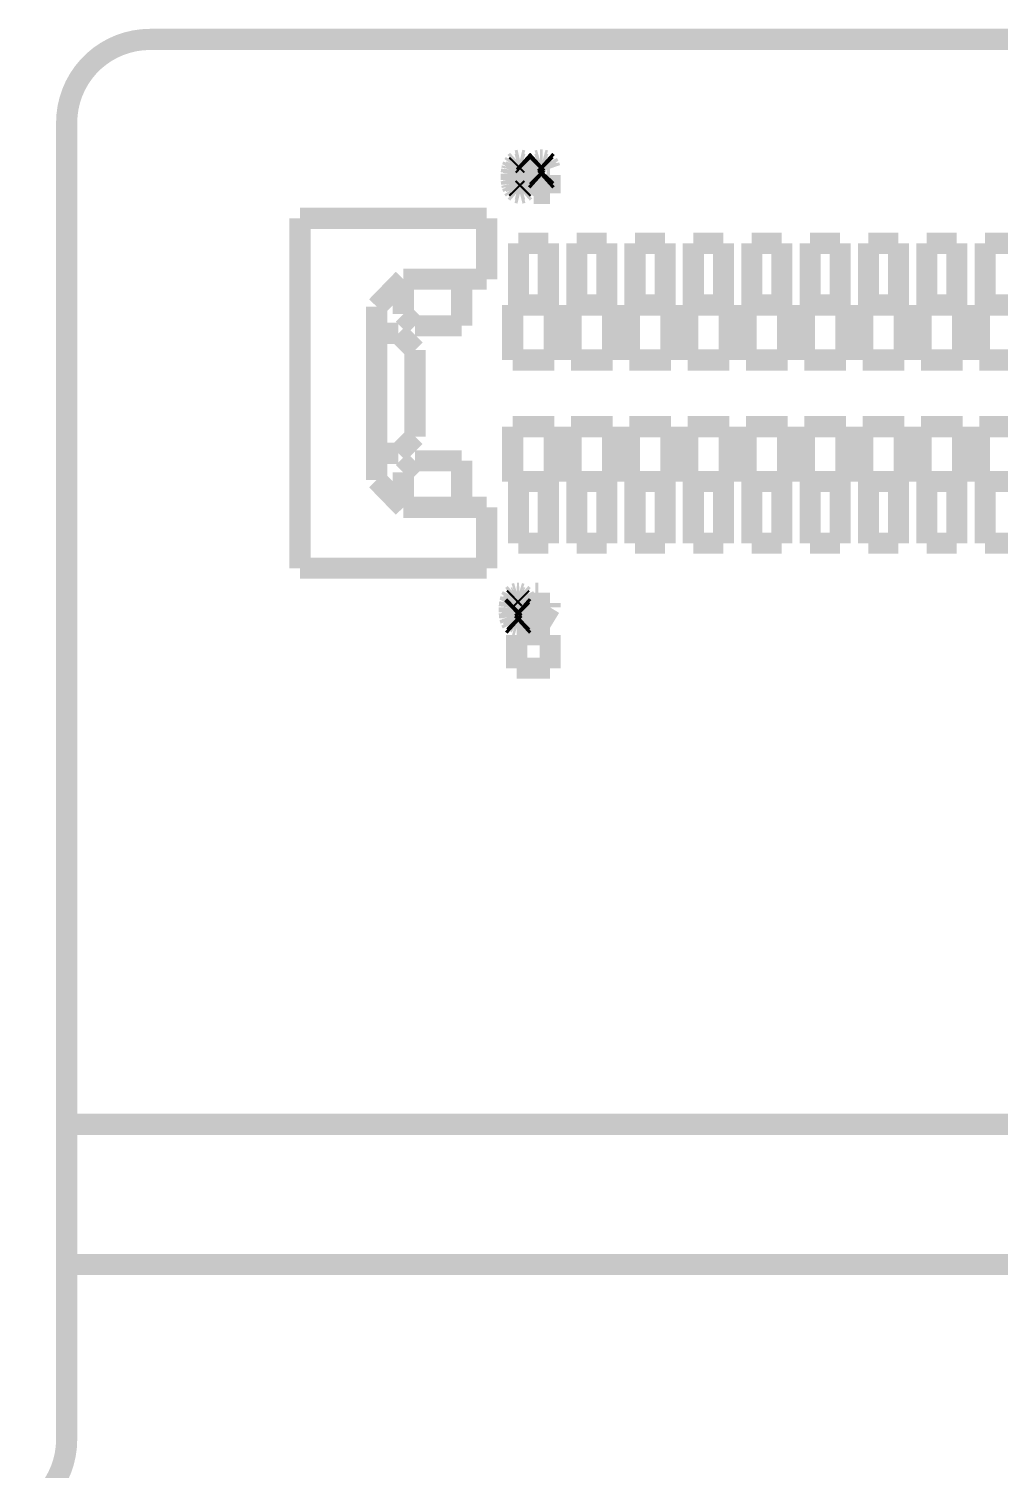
# Model space of a CAD drawing. Header units: millimetres. Extents: x 0 to 442, y 0 to 314.
# Drawn here: x 177.71 to 183.54, y 137.65 to 146.3 of the extents above; entities that cross this region are included whole.
import ezdxf

# ---------------------------------------------------------------- set-up
doc = ezdxf.new("R2010")
doc.units = ezdxf.units.MM
doc.header["$LTSCALE"] = 23.1
doc.layers.get('0').update_dxf_attribs({"linetype": 'CONTINUOUS'})

msp = doc.modelspace()

# ---------------------------------------------------------------- linework, layer by layer
at = {"const_width": 0.127}
for points in [[(178.4387, 146.24, 0.414219), (177.9386, 145.7398)], [(177.7752, 137.4671, 0.211225), (177.9386, 137.8369)]]:
    msp.add_lwpolyline(points, format="xyb", dxfattribs=at)
for points in [[(191.4387, 146.24), (178.4387, 146.24)], [(177.9386, 145.7398), (177.9386, 137.8369)], [(180.6081, 145.4564), (180.6053, 145.435)], [(180.6053, 145.435), (180.6081, 145.4564)], [(180.6111, 145.4691), (180.6081, 145.4564)], [(180.6081, 145.4564), (180.6111, 145.4691)], [(180.617, 145.4861), (180.6111, 145.4691)], [(180.6111, 145.4691), (180.617, 145.4861)], [(180.6256, 145.4988), (180.617, 145.4861)], [(180.617, 145.4861), (180.6256, 145.4988)], [(180.6228, 145.4564), (180.6198, 145.4307)], [(180.6228, 145.4564), (180.6198, 145.4307)], [(180.6345, 145.4818), (180.6228, 145.4564)], [(180.6345, 145.4818), (180.6228, 145.4564)], [(180.6404, 145.5118), (180.6256, 145.4988)], [(180.6256, 145.4988), (180.6404, 145.5118)], [(180.6431, 145.4904), (180.6345, 145.4818)], [(180.6431, 145.4904), (180.6345, 145.4818)], [(180.6579, 145.5158), (180.6404, 145.5118)], [(180.6404, 145.5118), (180.6579, 145.5158)], [(180.6579, 145.4947), (180.6431, 145.4904)], [(180.6579, 145.4947), (180.6431, 145.4904)], [(180.6754, 145.5118), (180.6579, 145.5158)], [(180.6579, 145.5158), (180.6754, 145.5118)], [(180.6724, 145.4904), (180.6579, 145.4947)], [(180.6724, 145.4904), (180.6579, 145.4947)], [(180.6812, 145.4818), (180.6724, 145.4904)], [(180.6812, 145.4818), (180.6724, 145.4904)], [(180.6754, 145.5118), (180.6899, 145.4988)], [(180.6899, 145.4988), (180.6754, 145.5118)], [(180.6927, 145.4564), (180.6812, 145.4818)], [(180.6927, 145.4564), (180.6812, 145.4818)], [(180.6899, 145.4988), (180.6985, 145.4861)], [(180.6985, 145.4861), (180.6899, 145.4988)], [(180.6957, 145.4307), (180.6927, 145.4564)], [(180.6957, 145.4307), (180.6927, 145.4564)], [(180.6985, 145.4861), (180.7044, 145.4691)], [(180.7044, 145.4691), (180.6985, 145.4861)], [(180.7074, 145.4564), (180.7044, 145.4691)], [(180.7044, 145.4691), (180.7074, 145.4564)], [(180.7102, 145.435), (180.7074, 145.4564)], [(180.7074, 145.4564), (180.7102, 145.435)], [(180.7394, 145.4818), (180.7336, 145.4604)], [(180.7336, 145.4604), (180.7394, 145.4818)], [(180.7336, 145.4604), (180.7336, 145.4434)], [(180.7336, 145.4434), (180.7336, 145.4604)], [(180.7483, 145.4988), (180.7394, 145.4818)], [(180.7394, 145.4818), (180.7483, 145.4988)], [(180.7628, 145.5118), (180.7483, 145.4988)], [(180.7483, 145.4988), (180.7628, 145.5118)], [(180.7511, 145.4691), (180.7483, 145.4564)], [(180.7483, 145.4564), (180.7511, 145.4691)], [(180.7483, 145.4564), (180.7483, 145.4477)], [(180.7483, 145.4477), (180.7483, 145.4564)], [(180.7569, 145.4818), (180.7511, 145.4691)], [(180.7511, 145.4691), (180.7569, 145.4818)], [(180.7658, 145.4904), (180.7569, 145.4818)], [(180.7569, 145.4818), (180.7658, 145.4904)], [(180.7773, 145.5158), (180.7628, 145.5118)], [(180.7628, 145.5118), (180.7773, 145.5158)], [(180.7773, 145.4947), (180.7658, 145.4904)], [(180.7658, 145.4904), (180.7773, 145.4947)], [(180.7948, 145.5158), (180.7773, 145.5158)], [(180.7773, 145.5158), (180.7948, 145.5158)], [(180.7948, 145.4947), (180.7773, 145.4947)], [(180.7773, 145.4947), (180.7948, 145.4947)], [(180.8095, 145.5118), (180.7948, 145.5158)], [(180.7948, 145.5158), (180.8095, 145.5118)], [(180.7948, 145.4947), (180.8065, 145.4904)], [(180.8065, 145.4904), (180.7948, 145.4947)], [(180.8065, 145.4904), (180.8154, 145.4818)], [(180.8154, 145.4818), (180.8065, 145.4904)], [(180.8095, 145.5118), (180.824, 145.4988)], [(180.824, 145.4988), (180.8095, 145.5118)], [(180.8154, 145.4818), (180.8212, 145.4648)], [(180.8212, 145.4648), (180.8154, 145.4818)], [(180.8387, 145.4648), (180.8212, 145.4648)], [(180.8212, 145.4648), (180.8387, 145.4648)], [(180.824, 145.4988), (180.8329, 145.4818)], [(180.8329, 145.4818), (180.824, 145.4988)], [(180.8329, 145.4818), (180.8387, 145.4648)], [(180.8387, 145.4648), (180.8329, 145.4818)], [(180.6053, 145.435), (180.6053, 145.3967)], [(180.6053, 145.3967), (180.6053, 145.435)], [(180.6081, 145.3754), (180.6053, 145.3967)], [(180.6053, 145.3967), (180.6081, 145.3754)], [(180.6111, 145.3627), (180.6081, 145.3754)], [(180.6081, 145.3754), (180.6111, 145.3627)], [(180.6198, 145.4307), (180.6198, 145.401)], [(180.6198, 145.4307), (180.6198, 145.401)], [(180.6198, 145.401), (180.6228, 145.3754)], [(180.6198, 145.401), (180.6228, 145.3754)], [(180.6228, 145.3754), (180.6345, 145.35)], [(180.6228, 145.3754), (180.6345, 145.35)], [(180.6812, 145.35), (180.6927, 145.3754)], [(180.6812, 145.35), (180.6927, 145.3754)], [(180.6927, 145.3754), (180.6957, 145.401)], [(180.6927, 145.3754), (180.6957, 145.401)], [(180.6957, 145.401), (180.6957, 145.4307)], [(180.6957, 145.401), (180.6957, 145.4307)], [(180.7074, 145.3754), (180.7044, 145.3627)], [(180.7044, 145.3627), (180.7074, 145.3754)], [(180.7102, 145.3967), (180.7074, 145.3754)], [(180.7074, 145.3754), (180.7102, 145.3967)], [(180.7102, 145.435), (180.7102, 145.3967)], [(180.7102, 145.3967), (180.7102, 145.435)], [(180.7394, 145.4223), (180.7336, 145.4434)], [(180.7336, 145.4434), (180.7394, 145.4223)], [(180.7394, 145.4223), (180.7483, 145.4053)], [(180.7483, 145.4053), (180.7394, 145.4223)], [(180.7511, 145.435), (180.7483, 145.4477)], [(180.7483, 145.4477), (180.7511, 145.435)], [(180.7483, 145.4053), (180.7628, 145.3924)], [(180.7628, 145.3924), (180.7483, 145.4053)], [(180.7511, 145.435), (180.7569, 145.4223)], [(180.7569, 145.4223), (180.7511, 145.435)], [(180.7569, 145.4223), (180.7658, 145.4137)], [(180.7658, 145.4137), (180.7569, 145.4223)], [(180.7773, 145.3883), (180.7628, 145.3924)], [(180.7628, 145.3924), (180.7773, 145.3883)], [(180.7658, 145.4137), (180.7773, 145.4094)], [(180.7773, 145.4094), (180.7658, 145.4137)], [(180.7948, 145.4094), (180.7773, 145.4094)], [(180.7773, 145.4094), (180.7948, 145.4094)], [(180.7948, 145.3883), (180.7773, 145.3883)], [(180.7773, 145.3883), (180.7948, 145.3883)], [(180.8065, 145.4137), (180.7948, 145.4094)], [(180.7948, 145.4094), (180.8065, 145.4137)], [(180.8095, 145.3924), (180.7948, 145.3883)], [(180.7948, 145.3883), (180.8095, 145.3924)], [(180.8182, 145.4264), (180.8065, 145.4137)], [(180.8065, 145.4137), (180.8182, 145.4264)], [(180.824, 145.4053), (180.8095, 145.3924)], [(180.8095, 145.3924), (180.824, 145.4053)], [(180.8387, 145.4264), (180.8182, 145.4264)], [(180.8182, 145.4264), (180.8387, 145.4264)], [(180.824, 145.4053), (180.824, 145.3373)], [(180.824, 145.3373), (180.824, 145.4053)], [(180.8387, 145.4264), (180.8387, 145.3159)], [(180.8387, 145.3159), (180.8387, 145.4264)], [(180.617, 145.3456), (180.6111, 145.3627)], [(180.6111, 145.3627), (180.617, 145.3456)], [(180.617, 145.3456), (180.6256, 145.3329)], [(180.6256, 145.3329), (180.617, 145.3456)], [(180.6256, 145.3329), (180.6404, 145.3202)], [(180.6404, 145.3202), (180.6256, 145.3329)], [(180.6345, 145.35), (180.6431, 145.3413)], [(180.6345, 145.35), (180.6431, 145.3413)], [(180.6579, 145.3159), (180.6404, 145.3202)], [(180.6404, 145.3202), (180.6579, 145.3159)], [(180.6431, 145.3413), (180.6579, 145.3373)], [(180.6431, 145.3413), (180.6579, 145.3373)], [(180.6579, 145.3373), (180.6724, 145.3413)], [(180.6579, 145.3373), (180.6724, 145.3413)], [(180.6754, 145.3202), (180.6579, 145.3159)], [(180.6579, 145.3159), (180.6754, 145.3202)], [(180.6724, 145.3413), (180.6812, 145.35)], [(180.6724, 145.3413), (180.6812, 145.35)], [(180.6899, 145.3329), (180.6754, 145.3202)], [(180.6754, 145.3202), (180.6899, 145.3329)], [(180.6985, 145.3456), (180.6899, 145.3329)], [(180.6899, 145.3329), (180.6985, 145.3456)], [(180.7044, 145.3627), (180.6985, 145.3456)], [(180.6985, 145.3456), (180.7044, 145.3627)], [(180.7394, 145.3373), (180.7394, 145.3159)], [(180.7394, 145.3159), (180.7394, 145.3373)], [(180.824, 145.3373), (180.7394, 145.3373)], [(180.7394, 145.3373), (180.824, 145.3373)], [(180.8387, 145.3159), (180.7394, 145.3159)], [(180.7394, 145.3159), (180.8387, 145.3159)], [(179.3386, 145.1658), (179.3386, 143.066)], [(179.3386, 145.1658), (179.3386, 143.066)], [(180.4587, 145.1658), (179.3386, 145.1658)], [(180.4587, 145.1658), (179.3386, 145.1658)], [(180.4587, 144.8008), (180.4587, 145.1658)], [(180.4587, 144.8008), (180.4587, 145.1658)], [(180.6487, 145.0159), (180.6487, 144.6459)], [(180.6487, 145.0159), (180.6487, 144.6459)], [(180.8286, 145.0159), (180.6487, 145.0159)], [(180.8286, 145.0159), (180.6487, 145.0159)], [(180.8286, 144.6459), (180.8286, 145.0159)], [(180.8286, 144.6459), (180.8286, 145.0159)], [(180.9988, 145.0159), (180.9988, 144.6459)], [(180.9988, 145.0159), (180.9988, 144.6459)], [(181.1786, 145.0159), (180.9988, 145.0159)], [(181.1786, 145.0159), (180.9988, 145.0159)], [(181.1786, 144.6459), (181.1786, 145.0159)], [(181.1786, 144.6459), (181.1786, 145.0159)], [(181.3485, 145.0159), (181.3485, 144.6459)], [(181.3485, 145.0159), (181.3485, 144.6459)], [(181.5286, 145.0159), (181.3485, 145.0159)], [(181.5286, 145.0159), (181.3485, 145.0159)], [(181.5286, 144.6459), (181.5286, 145.0159)], [(181.5286, 144.6459), (181.5286, 145.0159)], [(181.6985, 145.0159), (181.6985, 144.6459)], [(181.6985, 145.0159), (181.6985, 144.6459)], [(181.8786, 145.0159), (181.6985, 145.0159)], [(181.8786, 145.0159), (181.6985, 145.0159)], [(181.8786, 144.6459), (181.8786, 145.0159)], [(181.8786, 144.6459), (181.8786, 145.0159)], [(182.0485, 145.0159), (182.0485, 144.6459)], [(182.0485, 145.0159), (182.0485, 144.6459)], [(182.2286, 145.0159), (182.0485, 145.0159)], [(182.2286, 145.0159), (182.0485, 145.0159)], [(182.2286, 144.6459), (182.2286, 145.0159)], [(182.2286, 144.6459), (182.2286, 145.0159)], [(182.3985, 145.0159), (182.3985, 144.6459)], [(182.3985, 145.0159), (182.3985, 144.6459)], [(182.5786, 145.0159), (182.3985, 145.0159)], [(182.5786, 145.0159), (182.3985, 145.0159)], [(182.5786, 144.6459), (182.5786, 145.0159)], [(182.5786, 144.6459), (182.5786, 145.0159)], [(182.7486, 145.0159), (182.7486, 144.6459)], [(182.7486, 145.0159), (182.7486, 144.6459)], [(182.9286, 145.0159), (182.7486, 145.0159)], [(182.9286, 145.0159), (182.7486, 145.0159)], [(182.9286, 144.6459), (182.9286, 145.0159)], [(182.9286, 144.6459), (182.9286, 145.0159)], [(183.0986, 145.0159), (183.0986, 144.6459)], [(183.0986, 145.0159), (183.0986, 144.6459)], [(183.2787, 145.0159), (183.0986, 145.0159)], [(183.2787, 145.0159), (183.0986, 145.0159)], [(183.2787, 144.6459), (183.2787, 145.0159)], [(183.2787, 144.6459), (183.2787, 145.0159)], [(183.4486, 145.0159), (183.4486, 144.6459)], [(183.4486, 145.0159), (183.4486, 144.6459)], [(183.6287, 145.0159), (183.4486, 145.0159)], [(183.6287, 145.0159), (183.4486, 145.0159)], [(179.7986, 144.636), (179.9586, 144.8008)], [(179.7986, 144.636), (179.9586, 144.8008)], [(179.9586, 144.8008), (179.9586, 144.591)], [(179.9586, 144.8008), (179.9586, 144.591)], [(180.3086, 144.8008), (179.9586, 144.8008)], [(179.9586, 144.8008), (180.4587, 144.8008)], [(180.3086, 144.5209), (180.3086, 144.8008)], [(180.3086, 144.5209), (180.3086, 144.8008)], [(180.3086, 144.8008), (180.4587, 144.8008)], [(179.7986, 143.5958), (179.7986, 144.636)], [(179.7986, 144.4759), (179.7986, 144.636)], [(179.9586, 144.591), (180.0287, 144.5209)], [(179.9586, 144.591), (180.0287, 144.5209)], [(180.6137, 144.6459), (180.6137, 144.3159)], [(180.6137, 144.6459), (180.6137, 144.3159)], [(180.8636, 144.6459), (180.6137, 144.6459)], [(180.6487, 144.6459), (180.6137, 144.6459)], [(180.6487, 144.6459), (180.8286, 144.6459)], [(180.8636, 144.6459), (180.8286, 144.6459)], [(180.8636, 144.3159), (180.8636, 144.6459)], [(180.8636, 144.3159), (180.8636, 144.6459)], [(180.9637, 144.6459), (180.9637, 144.3159)], [(180.9637, 144.6459), (180.9637, 144.3159)], [(181.2136, 144.6459), (180.9637, 144.6459)], [(180.9988, 144.6459), (180.9637, 144.6459)], [(180.9988, 144.6459), (181.1786, 144.6459)], [(181.2136, 144.6459), (181.1786, 144.6459)], [(181.2136, 144.3159), (181.2136, 144.6459)], [(181.2136, 144.3159), (181.2136, 144.6459)], [(181.3137, 144.6459), (181.3137, 144.3159)], [(181.3137, 144.6459), (181.3137, 144.3159)], [(181.5636, 144.6459), (181.3137, 144.6459)], [(181.3485, 144.6459), (181.3137, 144.6459)], [(181.3485, 144.6459), (181.5286, 144.6459)], [(181.5636, 144.6459), (181.5286, 144.6459)], [(181.5636, 144.3159), (181.5636, 144.6459)], [(181.5636, 144.3159), (181.5636, 144.6459)], [(181.6637, 144.6459), (181.6637, 144.3159)], [(181.6637, 144.6459), (181.6637, 144.3159)], [(181.9137, 144.6459), (181.6637, 144.6459)], [(181.6985, 144.6459), (181.6637, 144.6459)], [(181.6985, 144.6459), (181.8786, 144.6459)], [(181.9137, 144.6459), (181.8786, 144.6459)], [(181.9137, 144.3159), (181.9137, 144.6459)], [(181.9137, 144.3159), (181.9137, 144.6459)], [(182.0137, 144.6459), (182.0137, 144.3159)], [(182.0137, 144.6459), (182.0137, 144.3159)], [(182.2637, 144.6459), (182.0137, 144.6459)], [(182.0485, 144.6459), (182.0137, 144.6459)], [(182.0485, 144.6459), (182.2286, 144.6459)], [(182.2637, 144.6459), (182.2286, 144.6459)], [(182.2637, 144.3159), (182.2637, 144.6459)], [(182.2637, 144.3159), (182.2637, 144.6459)], [(182.3637, 144.6459), (182.3637, 144.3159)], [(182.3637, 144.6459), (182.3637, 144.3159)], [(182.6137, 144.6459), (182.3637, 144.6459)], [(182.3985, 144.6459), (182.3637, 144.6459)], [(182.3985, 144.6459), (182.5786, 144.6459)], [(182.6137, 144.6459), (182.5786, 144.6459)], [(182.6137, 144.3159), (182.6137, 144.6459)], [(182.6137, 144.3159), (182.6137, 144.6459)], [(182.7135, 144.6459), (182.7135, 144.3159)], [(182.7135, 144.6459), (182.7135, 144.3159)], [(182.9637, 144.6459), (182.7135, 144.6459)], [(182.7486, 144.6459), (182.7135, 144.6459)], [(182.7486, 144.6459), (182.9286, 144.6459)], [(182.9637, 144.6459), (182.9286, 144.6459)], [(182.9637, 144.3159), (182.9637, 144.6459)], [(182.9637, 144.3159), (182.9637, 144.6459)], [(183.0635, 144.6459), (183.0635, 144.3159)], [(183.0635, 144.6459), (183.0635, 144.3159)], [(183.3137, 144.6459), (183.0635, 144.6459)], [(183.0986, 144.6459), (183.0635, 144.6459)], [(183.0986, 144.6459), (183.2787, 144.6459)], [(183.3137, 144.6459), (183.2787, 144.6459)], [(183.3137, 144.3159), (183.3137, 144.6459)], [(183.3137, 144.3159), (183.3137, 144.6459)], [(183.4135, 144.6459), (183.4135, 144.3159)], [(183.4135, 144.6459), (183.4135, 144.3159)], [(183.6637, 144.6459), (183.4135, 144.6459)], [(183.4486, 144.6459), (183.4135, 144.6459)], [(183.4486, 144.6459), (183.6287, 144.6459)], [(180.0287, 144.5209), (180.3086, 144.5209)], [(180.0287, 144.5209), (180.3086, 144.5209)], [(179.7986, 143.7558), (179.7986, 144.4759)], [(179.9286, 144.4759), (179.7986, 144.4759)], [(179.9286, 144.4759), (179.7986, 144.4759)], [(180.0287, 144.3759), (179.9286, 144.4759)], [(180.0287, 144.3759), (179.9286, 144.4759)], [(180.0287, 143.8559), (180.0287, 144.3759)], [(180.0287, 143.8559), (180.0287, 144.3759)], [(180.6137, 144.3159), (180.8636, 144.3159)], [(180.6137, 144.3159), (180.8636, 144.3159)], [(180.9637, 144.3159), (181.2136, 144.3159)], [(180.9637, 144.3159), (181.2136, 144.3159)], [(181.3137, 144.3159), (181.5636, 144.3159)], [(181.3137, 144.3159), (181.5636, 144.3159)], [(181.6637, 144.3159), (181.9137, 144.3159)], [(181.6637, 144.3159), (181.9137, 144.3159)], [(182.0137, 144.3159), (182.2637, 144.3159)], [(182.0137, 144.3159), (182.2637, 144.3159)], [(182.3637, 144.3159), (182.6137, 144.3159)], [(182.3637, 144.3159), (182.6137, 144.3159)], [(182.7135, 144.3159), (182.9637, 144.3159)], [(182.7135, 144.3159), (182.9637, 144.3159)], [(183.0635, 144.3159), (183.3137, 144.3159)], [(183.0635, 144.3159), (183.3137, 144.3159)], [(183.4135, 144.3159), (183.6637, 144.3159)], [(183.4135, 144.3159), (183.6637, 144.3159)], [(180.6137, 143.9159), (180.6137, 143.5859)], [(180.6137, 143.9159), (180.6137, 143.5859)], [(180.8636, 143.9159), (180.6137, 143.9159)], [(180.8636, 143.9159), (180.6137, 143.9159)], [(180.8636, 143.5859), (180.8636, 143.9159)], [(180.8636, 143.5859), (180.8636, 143.9159)], [(180.9637, 143.9159), (180.9637, 143.5859)], [(180.9637, 143.9159), (180.9637, 143.5859)], [(181.2136, 143.9159), (180.9637, 143.9159)], [(181.2136, 143.9159), (180.9637, 143.9159)], [(181.2136, 143.5859), (181.2136, 143.9159)], [(181.2136, 143.5859), (181.2136, 143.9159)], [(181.3137, 143.9159), (181.3137, 143.5859)], [(181.3137, 143.9159), (181.3137, 143.5859)], [(181.5636, 143.9159), (181.3137, 143.9159)], [(181.5636, 143.9159), (181.3137, 143.9159)], [(181.5636, 143.5859), (181.5636, 143.9159)], [(181.5636, 143.5859), (181.5636, 143.9159)], [(181.6637, 143.9159), (181.6637, 143.5859)], [(181.6637, 143.9159), (181.6637, 143.5859)], [(181.9137, 143.9159), (181.6637, 143.9159)], [(181.9137, 143.9159), (181.6637, 143.9159)], [(181.9137, 143.5859), (181.9137, 143.9159)], [(181.9137, 143.5859), (181.9137, 143.9159)], [(182.0137, 143.9159), (182.0137, 143.5859)], [(182.0137, 143.9159), (182.0137, 143.5859)], [(182.2637, 143.9159), (182.0137, 143.9159)], [(182.2637, 143.9159), (182.0137, 143.9159)], [(182.2637, 143.5859), (182.2637, 143.9159)], [(182.2637, 143.5859), (182.2637, 143.9159)], [(182.3637, 143.9159), (182.3637, 143.5859)], [(182.3637, 143.9159), (182.3637, 143.5859)], [(182.6137, 143.9159), (182.3637, 143.9159)], [(182.6137, 143.9159), (182.3637, 143.9159)], [(182.6137, 143.5859), (182.6137, 143.9159)], [(182.6137, 143.5859), (182.6137, 143.9159)], [(182.7135, 143.9159), (182.7135, 143.5859)], [(182.7135, 143.9159), (182.7135, 143.5859)], [(182.9637, 143.9159), (182.7135, 143.9159)], [(182.9637, 143.9159), (182.7135, 143.9159)], [(182.9637, 143.5859), (182.9637, 143.9159)], [(182.9637, 143.5859), (182.9637, 143.9159)], [(183.0635, 143.9159), (183.0635, 143.5859)], [(183.0635, 143.9159), (183.0635, 143.5859)], [(183.3137, 143.9159), (183.0635, 143.9159)], [(183.3137, 143.9159), (183.0635, 143.9159)], [(183.3137, 143.5859), (183.3137, 143.9159)], [(183.3137, 143.5859), (183.3137, 143.9159)], [(183.4135, 143.9159), (183.4135, 143.5859)], [(183.4135, 143.9159), (183.4135, 143.5859)], [(183.6637, 143.9159), (183.4135, 143.9159)], [(183.6637, 143.9159), (183.4135, 143.9159)], [(179.9286, 143.7558), (180.0287, 143.8559)], [(179.9286, 143.7558), (180.0287, 143.8559)], [(179.7986, 143.5958), (179.7986, 143.7558)], [(179.7986, 143.7558), (179.9286, 143.7558)], [(179.7986, 143.7558), (179.9286, 143.7558)], [(179.9586, 143.6408), (180.0287, 143.7109)], [(179.9586, 143.6408), (180.0287, 143.7109)], [(179.9586, 143.431), (179.9586, 143.6408)], [(179.9586, 143.431), (179.9586, 143.6408)], [(180.0287, 143.7109), (180.3086, 143.7109)], [(180.0287, 143.7109), (180.3086, 143.7109)], [(180.3086, 143.7109), (180.3086, 143.431)], [(180.3086, 143.7109), (180.3086, 143.431)], [(179.9586, 143.431), (179.7986, 143.5958)], [(179.9586, 143.431), (179.7986, 143.5958)], [(180.6137, 143.5859), (180.6487, 143.5859)], [(180.6137, 143.5859), (180.8636, 143.5859)], [(180.6487, 143.5859), (180.6487, 143.2158)], [(180.6487, 143.5859), (180.6487, 143.2158)], [(180.6487, 143.5859), (180.8286, 143.5859)], [(180.8286, 143.2158), (180.8286, 143.5859)], [(180.8286, 143.2158), (180.8286, 143.5859)], [(180.8286, 143.5859), (180.8636, 143.5859)], [(180.9637, 143.5859), (180.9988, 143.5859)], [(180.9637, 143.5859), (181.2136, 143.5859)], [(180.9988, 143.5859), (180.9988, 143.2158)], [(180.9988, 143.5859), (180.9988, 143.2158)], [(180.9988, 143.5859), (181.1786, 143.5859)], [(181.1786, 143.2158), (181.1786, 143.5859)], [(181.1786, 143.2158), (181.1786, 143.5859)], [(181.1786, 143.5859), (181.2136, 143.5859)], [(181.3137, 143.5859), (181.3485, 143.5859)], [(181.3137, 143.5859), (181.5636, 143.5859)], [(181.3485, 143.5859), (181.3485, 143.2158)], [(181.3485, 143.5859), (181.3485, 143.2158)], [(181.3485, 143.5859), (181.5286, 143.5859)], [(181.5286, 143.2158), (181.5286, 143.5859)], [(181.5286, 143.2158), (181.5286, 143.5859)], [(181.5286, 143.5859), (181.5636, 143.5859)], [(181.6637, 143.5859), (181.6985, 143.5859)], [(181.6637, 143.5859), (181.9137, 143.5859)], [(181.6985, 143.5859), (181.6985, 143.2158)], [(181.6985, 143.5859), (181.6985, 143.2158)], [(181.6985, 143.5859), (181.8786, 143.5859)], [(181.8786, 143.2158), (181.8786, 143.5859)], [(181.8786, 143.2158), (181.8786, 143.5859)], [(181.8786, 143.5859), (181.9137, 143.5859)], [(182.0137, 143.5859), (182.0485, 143.5859)], [(182.0137, 143.5859), (182.2637, 143.5859)], [(182.0485, 143.5859), (182.0485, 143.2158)], [(182.0485, 143.5859), (182.0485, 143.2158)], [(182.0485, 143.5859), (182.2286, 143.5859)], [(182.2286, 143.2158), (182.2286, 143.5859)], [(182.2286, 143.2158), (182.2286, 143.5859)], [(182.2286, 143.5859), (182.2637, 143.5859)], [(182.3637, 143.5859), (182.3985, 143.5859)], [(182.3637, 143.5859), (182.6137, 143.5859)], [(182.3985, 143.5859), (182.3985, 143.2158)], [(182.3985, 143.5859), (182.3985, 143.2158)], [(182.3985, 143.5859), (182.5786, 143.5859)], [(182.5786, 143.2158), (182.5786, 143.5859)], [(182.5786, 143.2158), (182.5786, 143.5859)], [(182.5786, 143.5859), (182.6137, 143.5859)], [(182.7135, 143.5859), (182.7486, 143.5859)], [(182.7135, 143.5859), (182.9637, 143.5859)], [(182.7486, 143.5859), (182.7486, 143.2158)], [(182.7486, 143.5859), (182.7486, 143.2158)], [(182.7486, 143.5859), (182.9286, 143.5859)], [(182.9286, 143.2158), (182.9286, 143.5859)], [(182.9286, 143.2158), (182.9286, 143.5859)], [(182.9286, 143.5859), (182.9637, 143.5859)], [(183.0635, 143.5859), (183.0986, 143.5859)], [(183.0635, 143.5859), (183.3137, 143.5859)], [(183.0986, 143.5859), (183.0986, 143.2158)], [(183.0986, 143.5859), (183.0986, 143.2158)], [(183.0986, 143.5859), (183.2787, 143.5859)], [(183.2787, 143.2158), (183.2787, 143.5859)], [(183.2787, 143.2158), (183.2787, 143.5859)], [(183.2787, 143.5859), (183.3137, 143.5859)], [(183.4135, 143.5859), (183.4486, 143.5859)], [(183.4135, 143.5859), (183.6637, 143.5859)], [(183.4486, 143.5859), (183.4486, 143.2158)], [(183.4486, 143.5859), (183.4486, 143.2158)], [(183.4486, 143.5859), (183.6287, 143.5859)], [(180.3086, 143.431), (179.9586, 143.431)], [(180.4587, 143.431), (179.9586, 143.431)], [(180.4587, 143.431), (180.3086, 143.431)], [(180.4587, 143.066), (180.4587, 143.431)], [(180.4587, 143.066), (180.4587, 143.431)], [(180.6487, 143.2158), (180.8286, 143.2158)], [(180.6487, 143.2158), (180.8286, 143.2158)], [(180.9988, 143.2158), (181.1786, 143.2158)], [(180.9988, 143.2158), (181.1786, 143.2158)], [(181.3485, 143.2158), (181.5286, 143.2158)], [(181.3485, 143.2158), (181.5286, 143.2158)], [(181.6985, 143.2158), (181.8786, 143.2158)], [(181.6985, 143.2158), (181.8786, 143.2158)], [(182.0485, 143.2158), (182.2286, 143.2158)], [(182.0485, 143.2158), (182.2286, 143.2158)], [(182.3985, 143.2158), (182.5786, 143.2158)], [(182.3985, 143.2158), (182.5786, 143.2158)], [(182.7486, 143.2158), (182.9286, 143.2158)], [(182.7486, 143.2158), (182.9286, 143.2158)], [(183.0986, 143.2158), (183.2787, 143.2158)], [(183.0986, 143.2158), (183.2787, 143.2158)], [(183.4486, 143.2158), (183.6287, 143.2158)], [(183.4486, 143.2158), (183.6287, 143.2158)], [(179.3386, 143.066), (180.4587, 143.066)], [(179.3386, 143.066), (180.4587, 143.066)], [(180.5967, 142.8605), (180.5936, 142.8308)], [(180.5936, 142.8308), (180.5967, 142.8605)], [(180.6023, 142.8818), (180.5967, 142.8605)], [(180.5967, 142.8605), (180.6023, 142.8818)], [(180.6111, 142.8989), (180.6023, 142.8818)], [(180.6023, 142.8818), (180.6111, 142.8989)], [(180.6256, 142.9116), (180.6111, 142.8989)], [(180.6111, 142.8989), (180.6256, 142.9116)], [(180.6139, 142.8691), (180.6111, 142.8564)], [(180.6111, 142.8564), (180.6139, 142.8691)], [(180.6198, 142.8818), (180.6139, 142.8691)], [(180.6139, 142.8691), (180.6198, 142.8818)], [(180.6287, 142.8905), (180.6198, 142.8818)], [(180.6198, 142.8818), (180.6287, 142.8905)], [(180.6404, 142.9159), (180.6256, 142.9116)], [(180.6256, 142.9116), (180.6404, 142.9159)], [(180.6373, 142.8945), (180.6287, 142.8905)], [(180.6287, 142.8905), (180.6373, 142.8945)], [(180.6548, 142.8945), (180.6373, 142.8945)], [(180.6373, 142.8945), (180.6548, 142.8945)], [(180.652, 142.9159), (180.6404, 142.9159)], [(180.6404, 142.9159), (180.652, 142.9159)], [(180.6665, 142.9116), (180.652, 142.9159)], [(180.652, 142.9159), (180.6665, 142.9116)], [(180.6548, 142.8945), (180.6637, 142.8905)], [(180.6637, 142.8905), (180.6548, 142.8945)], [(180.6637, 142.8905), (180.6724, 142.8818)], [(180.6724, 142.8818), (180.6637, 142.8905)], [(180.6665, 142.9116), (180.6812, 142.8989)], [(180.6812, 142.8989), (180.6665, 142.9116)], [(180.6782, 142.8691), (180.6724, 142.8818)], [(180.6724, 142.8818), (180.6782, 142.8691)], [(180.6927, 142.8691), (180.6782, 142.8691)], [(180.6782, 142.8691), (180.6927, 142.8691)], [(180.6899, 142.8818), (180.6812, 142.8989)], [(180.6812, 142.8989), (180.6899, 142.8818)], [(180.6927, 142.8691), (180.6899, 142.8818)], [(180.6899, 142.8818), (180.6927, 142.8691)], [(180.7511, 142.8564), (180.7511, 142.9159)], [(180.7511, 142.8564), (180.7511, 142.9159)], [(180.7511, 142.9159), (180.7686, 142.9159)], [(180.7511, 142.9159), (180.7686, 142.9159)], [(180.7686, 142.9159), (180.7686, 142.8564)], [(180.7686, 142.9159), (180.7686, 142.8564)], [(180.5936, 142.8308), (180.5936, 142.8011)], [(180.5936, 142.8011), (180.5936, 142.8308)], [(180.5967, 142.7711), (180.5936, 142.8011)], [(180.5936, 142.8011), (180.5967, 142.7711)], [(180.6111, 142.8564), (180.6081, 142.8308)], [(180.6081, 142.8308), (180.6111, 142.8564)], [(180.6256, 142.8392), (180.6081, 142.8221)], [(180.6081, 142.8221), (180.6256, 142.8392)], [(180.6081, 142.8308), (180.6081, 142.8221)], [(180.6081, 142.8221), (180.6081, 142.8308)], [(180.6139, 142.7967), (180.6111, 142.784)], [(180.6139, 142.7967), (180.6111, 142.784)], [(180.6111, 142.784), (180.6111, 142.7754)], [(180.6111, 142.784), (180.6111, 142.7754)], [(180.6111, 142.7754), (180.6139, 142.7627)], [(180.6111, 142.7754), (180.6139, 142.7627)], [(180.6198, 142.8094), (180.6139, 142.7967)], [(180.6198, 142.8094), (180.6139, 142.7967)], [(180.6287, 142.8181), (180.6198, 142.8094)], [(180.6287, 142.8181), (180.6198, 142.8094)], [(180.6404, 142.8435), (180.6256, 142.8392)], [(180.6256, 142.8392), (180.6404, 142.8435)], [(180.6373, 142.8221), (180.6287, 142.8181)], [(180.6373, 142.8221), (180.6287, 142.8181)], [(180.6579, 142.8221), (180.6373, 142.8221)], [(180.6579, 142.8221), (180.6373, 142.8221)], [(180.6548, 142.8435), (180.6404, 142.8435)], [(180.6404, 142.8435), (180.6548, 142.8435)], [(180.6696, 142.8392), (180.6548, 142.8435)], [(180.6548, 142.8435), (180.6696, 142.8392)], [(180.6665, 142.8181), (180.6579, 142.8221)], [(180.6665, 142.8181), (180.6579, 142.8221)], [(180.6754, 142.8094), (180.6665, 142.8181)], [(180.6754, 142.8094), (180.6665, 142.8181)], [(180.6696, 142.8392), (180.684, 142.8265)], [(180.684, 142.8265), (180.6696, 142.8392)], [(180.6812, 142.7967), (180.6754, 142.8094)], [(180.6812, 142.7967), (180.6754, 142.8094)], [(180.684, 142.784), (180.6812, 142.7967)], [(180.684, 142.784), (180.6812, 142.7967)], [(180.6812, 142.7627), (180.684, 142.7754)], [(180.6812, 142.7627), (180.684, 142.7754)], [(180.6927, 142.8094), (180.684, 142.8265)], [(180.684, 142.8265), (180.6927, 142.8094)], [(180.684, 142.7754), (180.684, 142.784)], [(180.684, 142.7754), (180.684, 142.784)], [(180.6985, 142.7881), (180.6927, 142.8094)], [(180.6927, 142.8094), (180.6985, 142.7881)], [(180.6985, 142.7881), (180.6985, 142.7711)], [(180.6985, 142.7711), (180.6985, 142.7881)], [(180.7219, 142.8308), (180.7219, 142.8564)], [(180.7219, 142.8308), (180.7219, 142.8564)], [(180.7219, 142.8564), (180.7511, 142.8564)], [(180.7219, 142.8564), (180.7511, 142.8564)], [(180.7511, 142.8308), (180.7219, 142.8308)], [(180.7511, 142.8308), (180.7219, 142.8308)], [(180.7511, 142.716), (180.7511, 142.8308)], [(180.7511, 142.716), (180.7511, 142.8308)], [(180.7686, 142.8564), (180.8387, 142.8564)], [(180.7686, 142.8564), (180.8387, 142.8564)], [(180.8387, 142.8308), (180.7686, 142.716)], [(180.8387, 142.8308), (180.7686, 142.716)], [(180.8182, 142.8308), (180.7686, 142.75)], [(180.7686, 142.75), (180.8182, 142.8308)], [(180.7686, 142.8308), (180.7686, 142.75)], [(180.7686, 142.75), (180.7686, 142.8308)], [(180.8182, 142.8308), (180.7686, 142.8308)], [(180.7686, 142.8308), (180.8182, 142.8308)], [(180.8387, 142.8564), (180.8387, 142.8308)], [(180.8387, 142.8564), (180.8387, 142.8308)], [(180.6023, 142.75), (180.5967, 142.7711)], [(180.5967, 142.7711), (180.6023, 142.75)], [(180.6111, 142.733), (180.6023, 142.75)], [(180.6023, 142.75), (180.6111, 142.733)], [(180.6111, 142.733), (180.6256, 142.72)], [(180.6256, 142.72), (180.6111, 142.733)], [(180.6139, 142.7627), (180.6198, 142.75)], [(180.6139, 142.7627), (180.6198, 142.75)], [(180.6198, 142.75), (180.6287, 142.7414)], [(180.6198, 142.75), (180.6287, 142.7414)], [(180.6404, 142.716), (180.6256, 142.72)], [(180.6256, 142.72), (180.6404, 142.716)], [(180.6287, 142.7414), (180.6373, 142.7371)], [(180.6287, 142.7414), (180.6373, 142.7371)], [(180.6373, 142.7371), (180.6579, 142.7371)], [(180.6373, 142.7371), (180.6579, 142.7371)], [(180.6548, 142.716), (180.6404, 142.716)], [(180.6404, 142.716), (180.6548, 142.716)], [(180.6696, 142.72), (180.6548, 142.716)], [(180.6548, 142.716), (180.6696, 142.72)], [(180.6579, 142.7371), (180.6665, 142.7414)], [(180.6579, 142.7371), (180.6665, 142.7414)], [(180.6665, 142.7414), (180.6754, 142.75)], [(180.6665, 142.7414), (180.6754, 142.75)], [(180.684, 142.733), (180.6696, 142.72)], [(180.6696, 142.72), (180.684, 142.733)], [(180.6754, 142.75), (180.6812, 142.7627)], [(180.6754, 142.75), (180.6812, 142.7627)], [(180.6927, 142.75), (180.684, 142.733)], [(180.684, 142.733), (180.6927, 142.75)], [(180.6985, 142.7711), (180.6927, 142.75)], [(180.6927, 142.75), (180.6985, 142.7711)], [(180.7686, 142.716), (180.7511, 142.716)], [(180.7686, 142.716), (180.7511, 142.716)], [(180.6386, 142.6659), (180.6386, 142.4658)], [(180.6386, 142.4658), (180.6386, 142.6659)], [(180.8387, 142.6659), (180.6386, 142.6659)], [(180.6386, 142.6659), (180.8387, 142.6659)], [(180.8387, 142.6659), (180.8387, 142.4658)], [(180.8387, 142.4658), (180.8387, 142.6659)], [(180.8387, 142.4658), (180.6386, 142.4658)], [(180.6386, 142.4658), (180.8387, 142.4658)], [(177.9386, 139.7279), (191.9385, 139.7279)], [(177.9386, 138.8864), (191.9385, 138.8864)]]:
    msp.add_lwpolyline(points, dxfattribs=at)

doc.saveas('drawing.dxf')
